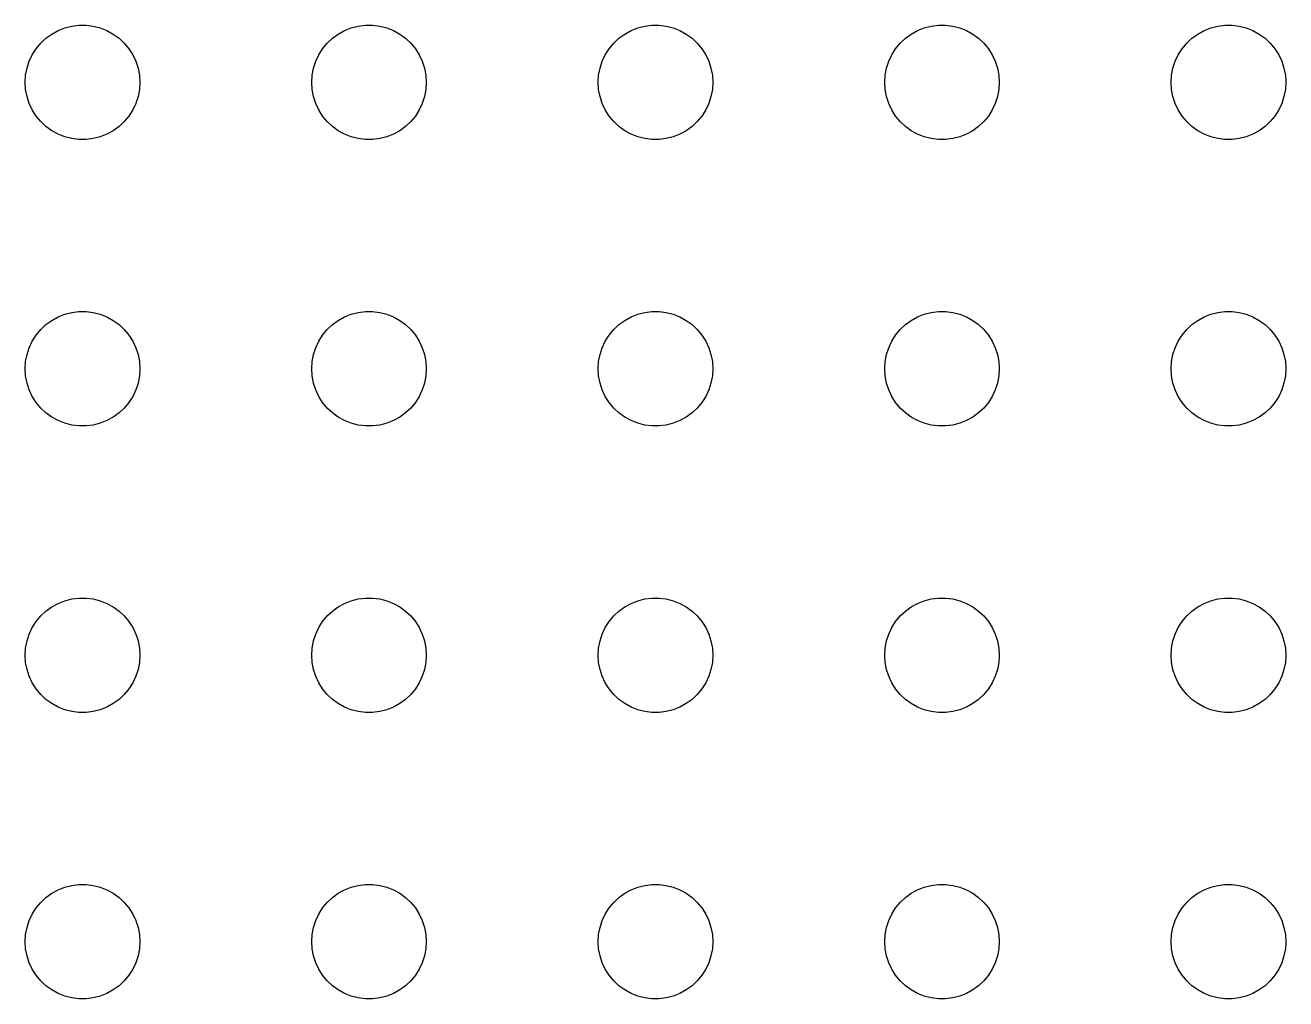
# Model space of a CAD drawing. Header units: metres. Extents: x -134 to 134, y 518 to 1078.
# Drawn here: x -1.5 to 31.5, y 568.5 to 594 of the extents above; entities that cross this region are included whole.
import ezdxf

# ---------------------------------------------------------------- set-up
doc = ezdxf.new("R2010")
doc.units = ezdxf.units.M

msp = doc.modelspace()

# ---------------------------------------------------------------- linework, layer by layer
for p, q in [((-0.95613, 593.656), (-0.80373, 593.766)), ((-0.80373, 593.766), (-0.63866, 593.857)), ((-0.63866, 593.857), (-0.46352, 593.927)), ((-0.46352, 593.927), (-0.28107, 593.973)), ((-0.28107, 593.973), (-0.09418, 593.997)), ((-0.09418, 593.997), (0.09418, 593.997)), ((0.09418, 593.997), (0.28107, 593.973)), ((0.28107, 593.973), (0.46352, 593.927)), ((0.46352, 593.927), (0.63866, 593.857)), ((0.63866, 593.857), (0.80373, 593.766)), ((0.80373, 593.766), (0.95613, 593.656)), ((6.54385, 593.656), (6.69626, 593.766)), ((6.69626, 593.766), (6.86133, 593.857)), ((6.86133, 593.857), (7.03647, 593.927)), ((7.03647, 593.927), (7.21892, 593.973)), ((7.21892, 593.973), (7.40581, 593.997)), ((7.40581, 593.997), (7.59418, 593.997)), ((7.59418, 593.997), (7.78107, 593.973)), ((7.78107, 593.973), (7.96352, 593.927)), ((7.96352, 593.927), (8.13866, 593.857)), ((8.13866, 593.857), (8.30373, 593.766)), ((8.30373, 593.766), (8.45613, 593.656)), ((14.0439, 593.656), (14.1963, 593.766)), ((14.1963, 593.766), (14.3613, 593.857)), ((14.3613, 593.857), (14.5365, 593.927)), ((14.5365, 593.927), (14.7189, 593.973)), ((14.7189, 593.973), (14.9058, 593.997)), ((14.9058, 593.997), (15.0942, 593.997)), ((15.0942, 593.997), (15.2811, 593.973)), ((15.2811, 593.973), (15.4635, 593.927)), ((15.4635, 593.927), (15.6387, 593.857)), ((15.6387, 593.857), (15.8037, 593.766)), ((15.8037, 593.766), (15.9561, 593.656)), ((21.5439, 593.656), (21.6963, 593.766)), ((21.6963, 593.766), (21.8613, 593.857)), ((21.8613, 593.857), (22.0365, 593.927)), ((22.0365, 593.927), (22.2189, 593.973)), ((22.2189, 593.973), (22.4058, 593.997)), ((22.4058, 593.997), (22.5942, 593.997)), ((22.5942, 593.997), (22.7811, 593.973)), ((22.7811, 593.973), (22.9635, 593.927)), ((22.9635, 593.927), (23.1387, 593.857)), ((23.1387, 593.857), (23.3037, 593.766)), ((23.3037, 593.766), (23.4561, 593.656)), ((29.0439, 593.656), (29.1963, 593.766)), ((29.1963, 593.766), (29.3613, 593.857)), ((29.3613, 593.857), (29.5365, 593.927)), ((29.5365, 593.927), (29.7189, 593.973)), ((29.7189, 593.973), (29.9058, 593.997)), ((29.9058, 593.997), (30.0942, 593.997)), ((30.0942, 593.997), (30.2811, 593.973)), ((30.2811, 593.973), (30.4635, 593.927)), ((30.4635, 593.927), (30.6387, 593.857)), ((30.6387, 593.857), (30.8037, 593.766)), ((30.8037, 593.766), (30.9561, 593.656)), ((-1.31445, 593.223), (-1.21352, 593.382)), ((-1.21352, 593.382), (-1.09344, 593.527)), ((-1.09344, 593.527), (-0.95613, 593.656)), ((0.95613, 593.656), (1.09344, 593.527)), ((1.09344, 593.527), (1.21352, 593.382)), ((1.21352, 593.382), (1.31445, 593.223)), ((6.18553, 593.223), (6.28647, 593.382)), ((6.28647, 593.382), (6.40654, 593.527)), ((6.40654, 593.527), (6.54385, 593.656)), ((8.45613, 593.656), (8.59344, 593.527)), ((8.59344, 593.527), (8.71352, 593.382)), ((8.71352, 593.382), (8.81445, 593.223)), ((13.6855, 593.223), (13.7865, 593.382)), ((13.7865, 593.382), (13.9065, 593.527)), ((13.9065, 593.527), (14.0439, 593.656)), ((15.9561, 593.656), (16.0934, 593.527)), ((16.0934, 593.527), (16.2135, 593.382)), ((16.2135, 593.382), (16.3145, 593.223)), ((21.1855, 593.223), (21.2865, 593.382)), ((21.2865, 593.382), (21.4065, 593.527)), ((21.4065, 593.527), (21.5439, 593.656)), ((23.4561, 593.656), (23.5934, 593.527)), ((23.5934, 593.527), (23.7135, 593.382)), ((23.7135, 593.382), (23.8145, 593.223)), ((28.6855, 593.223), (28.7865, 593.382)), ((28.7865, 593.382), (28.9065, 593.527)), ((28.9065, 593.527), (29.0439, 593.656)), ((30.9561, 593.656), (31.0934, 593.527)), ((31.0934, 593.527), (31.2135, 593.382)), ((31.2135, 593.382), (31.3145, 593.223)), ((-1.45287, 592.873), (-1.39465, 593.052)), ((-1.39465, 593.052), (-1.31445, 593.223)), ((1.31445, 593.223), (1.39465, 593.052)), ((1.39465, 593.052), (1.45287, 592.873)), ((6.04712, 592.873), (6.10533, 593.052)), ((6.10533, 593.052), (6.18553, 593.223)), ((8.81445, 593.223), (8.89465, 593.052)), ((8.89465, 593.052), (8.95287, 592.873)), ((13.5471, 592.873), (13.6053, 593.052)), ((13.6053, 593.052), (13.6855, 593.223)), ((16.3145, 593.223), (16.3947, 593.052)), ((16.3947, 593.052), (16.4529, 592.873)), ((21.0471, 592.873), (21.1053, 593.052)), ((21.1053, 593.052), (21.1855, 593.223)), ((23.8145, 593.223), (23.8947, 593.052)), ((23.8947, 593.052), (23.9529, 592.873)), ((28.5471, 592.873), (28.6053, 593.052)), ((28.6053, 593.052), (28.6855, 593.223)), ((31.3145, 593.223), (31.3947, 593.052)), ((31.3947, 593.052), (31.4529, 592.873)), ((-1.5, 592.5), (-1.48816, 592.688)), ((-1.48816, 592.688), (-1.45287, 592.873)), ((1.45287, 592.873), (1.48816, 592.688)), ((1.48816, 592.688), (1.5, 592.5)), ((6, 592.5), (6.01183, 592.688)), ((6.01183, 592.688), (6.04712, 592.873)), ((8.95287, 592.873), (8.98816, 592.688)), ((8.98816, 592.688), (9, 592.5)), ((13.5, 592.5), (13.5118, 592.688)), ((13.5118, 592.688), (13.5471, 592.873)), ((16.4529, 592.873), (16.4882, 592.688)), ((16.4882, 592.688), (16.5, 592.5)), ((21, 592.5), (21.0118, 592.688)), ((21.0118, 592.688), (21.0471, 592.873)), ((23.9529, 592.873), (23.9882, 592.688)), ((23.9882, 592.688), (24, 592.5)), ((28.5, 592.5), (28.5118, 592.688)), ((28.5118, 592.688), (28.5471, 592.873)), ((31.4529, 592.873), (31.4882, 592.688)), ((31.4882, 592.688), (31.5, 592.5)), ((-1.48816, 592.312), (-1.5, 592.5)), ((1.5, 592.5), (1.48816, 592.312)), ((6.01183, 592.312), (6, 592.5)), ((9, 592.5), (8.98816, 592.312)), ((13.5118, 592.312), (13.5, 592.5)), ((16.5, 592.5), (16.4882, 592.312)), ((21.0118, 592.312), (21, 592.5)), ((24, 592.5), (23.9882, 592.312)), ((28.5118, 592.312), (28.5, 592.5)), ((31.5, 592.5), (31.4882, 592.312)), ((-1.45287, 592.127), (-1.48816, 592.312)), ((-1.39465, 591.948), (-1.45287, 592.127)), ((1.45287, 592.127), (1.39465, 591.948)), ((1.48816, 592.312), (1.45287, 592.127)), ((6.04712, 592.127), (6.01183, 592.312)), ((6.10533, 591.948), (6.04712, 592.127)), ((8.95287, 592.127), (8.89465, 591.948)), ((8.98816, 592.312), (8.95287, 592.127)), ((13.5471, 592.127), (13.5118, 592.312)), ((13.6053, 591.948), (13.5471, 592.127)), ((16.4529, 592.127), (16.3947, 591.948)), ((16.4882, 592.312), (16.4529, 592.127)), ((21.0471, 592.127), (21.0118, 592.312)), ((21.1053, 591.948), (21.0471, 592.127)), ((23.9529, 592.127), (23.8947, 591.948)), ((23.9882, 592.312), (23.9529, 592.127)), ((28.5471, 592.127), (28.5118, 592.312)), ((28.6053, 591.948), (28.5471, 592.127)), ((31.4529, 592.127), (31.3947, 591.948)), ((31.4882, 592.312), (31.4529, 592.127)), ((-1.31445, 591.777), (-1.39465, 591.948)), ((-1.21352, 591.618), (-1.31445, 591.777)), ((1.31445, 591.777), (1.21352, 591.618)), ((1.39465, 591.948), (1.31445, 591.777)), ((6.18553, 591.777), (6.10533, 591.948)), ((6.28647, 591.618), (6.18553, 591.777)), ((8.81445, 591.777), (8.71352, 591.618)), ((8.89465, 591.948), (8.81445, 591.777)), ((13.6855, 591.777), (13.6053, 591.948)), ((13.7865, 591.618), (13.6855, 591.777)), ((16.3145, 591.777), (16.2135, 591.618)), ((16.3947, 591.948), (16.3145, 591.777)), ((21.1855, 591.777), (21.1053, 591.948)), ((21.2865, 591.618), (21.1855, 591.777)), ((23.8145, 591.777), (23.7135, 591.618)), ((23.8947, 591.948), (23.8145, 591.777)), ((28.6855, 591.777), (28.6053, 591.948)), ((28.7865, 591.618), (28.6855, 591.777)), ((31.3145, 591.777), (31.2135, 591.618)), ((31.3947, 591.948), (31.3145, 591.777)), ((-1.09344, 591.473), (-1.21352, 591.618)), ((-0.95613, 591.344), (-1.09344, 591.473)), ((1.09344, 591.473), (0.95613, 591.344)), ((1.21352, 591.618), (1.09344, 591.473)), ((6.40654, 591.473), (6.28647, 591.618)), ((6.54385, 591.344), (6.40654, 591.473)), ((8.59344, 591.473), (8.45613, 591.344)), ((8.71352, 591.618), (8.59344, 591.473)), ((13.9065, 591.473), (13.7865, 591.618)), ((14.0439, 591.344), (13.9065, 591.473)), ((16.0934, 591.473), (15.9561, 591.344)), ((16.2135, 591.618), (16.0934, 591.473)), ((21.4065, 591.473), (21.2865, 591.618)), ((21.5439, 591.344), (21.4065, 591.473)), ((23.5934, 591.473), (23.4561, 591.344)), ((23.7135, 591.618), (23.5934, 591.473)), ((28.9065, 591.473), (28.7865, 591.618)), ((29.0439, 591.344), (28.9065, 591.473)), ((31.0934, 591.473), (30.9561, 591.344)), ((31.2135, 591.618), (31.0934, 591.473)), ((-0.80373, 591.234), (-0.95613, 591.344)), ((-0.63866, 591.143), (-0.80373, 591.234)), ((-0.46352, 591.073), (-0.63866, 591.143)), ((-0.28107, 591.027), (-0.46352, 591.073)), ((0.46352, 591.073), (0.28107, 591.027)), ((0.63866, 591.143), (0.46352, 591.073)), ((0.80373, 591.234), (0.63866, 591.143)), ((0.95613, 591.344), (0.80373, 591.234)), ((6.69626, 591.234), (6.54385, 591.344)), ((6.86133, 591.143), (6.69626, 591.234)), ((7.03647, 591.073), (6.86133, 591.143)), ((7.21892, 591.027), (7.03647, 591.073)), ((7.96352, 591.073), (7.78107, 591.027)), ((8.13866, 591.143), (7.96352, 591.073)), ((8.30373, 591.234), (8.13866, 591.143)), ((8.45613, 591.344), (8.30373, 591.234)), ((14.1963, 591.234), (14.0439, 591.344)), ((14.3613, 591.143), (14.1963, 591.234)), ((14.5365, 591.073), (14.3613, 591.143)), ((14.7189, 591.027), (14.5365, 591.073)), ((15.4635, 591.073), (15.2811, 591.027)), ((15.6387, 591.143), (15.4635, 591.073)), ((15.8037, 591.234), (15.6387, 591.143)), ((15.9561, 591.344), (15.8037, 591.234)), ((21.6963, 591.234), (21.5439, 591.344)), ((21.8613, 591.143), (21.6963, 591.234)), ((22.0365, 591.073), (21.8613, 591.143)), ((22.2189, 591.027), (22.0365, 591.073)), ((22.9635, 591.073), (22.7811, 591.027)), ((23.1387, 591.143), (22.9635, 591.073)), ((23.3037, 591.234), (23.1387, 591.143)), ((23.4561, 591.344), (23.3037, 591.234)), ((29.1963, 591.234), (29.0439, 591.344)), ((29.3613, 591.143), (29.1963, 591.234)), ((29.5365, 591.073), (29.3613, 591.143)), ((29.7189, 591.027), (29.5365, 591.073)), ((30.4635, 591.073), (30.2811, 591.027)), ((30.6387, 591.143), (30.4635, 591.073)), ((30.8037, 591.234), (30.6387, 591.143)), ((30.9561, 591.344), (30.8037, 591.234)), ((-0.09418, 591.003), (-0.28107, 591.027)), ((0.09418, 591.003), (-0.09418, 591.003)), ((0.28107, 591.027), (0.09418, 591.003)), ((7.40581, 591.003), (7.21892, 591.027)), ((7.59418, 591.003), (7.40581, 591.003)), ((7.78107, 591.027), (7.59418, 591.003)), ((14.9058, 591.003), (14.7189, 591.027)), ((15.0942, 591.003), (14.9058, 591.003)), ((15.2811, 591.027), (15.0942, 591.003)), ((22.4058, 591.003), (22.2189, 591.027)), ((22.5942, 591.003), (22.4058, 591.003)), ((22.7811, 591.027), (22.5942, 591.003)), ((29.9058, 591.003), (29.7189, 591.027)), ((30.0942, 591.003), (29.9058, 591.003)), ((30.2811, 591.027), (30.0942, 591.003)), ((-0.63866, 586.357), (-0.46352, 586.427)), ((-0.46352, 586.427), (-0.28107, 586.473)), ((-0.28107, 586.473), (-0.09418, 586.497)), ((-0.09418, 586.497), (0.09418, 586.497)), ((0.09418, 586.497), (0.28107, 586.473)), ((0.28107, 586.473), (0.46352, 586.427)), ((0.46352, 586.427), (0.63866, 586.357)), ((6.86133, 586.357), (7.03647, 586.427)), ((7.03647, 586.427), (7.21892, 586.473)), ((7.21892, 586.473), (7.40581, 586.497)), ((7.40581, 586.497), (7.59418, 586.497)), ((7.59418, 586.497), (7.78107, 586.473)), ((7.78107, 586.473), (7.96352, 586.427)), ((7.96352, 586.427), (8.13866, 586.357)), ((14.3613, 586.357), (14.5365, 586.427)), ((14.5365, 586.427), (14.7189, 586.473)), ((14.7189, 586.473), (14.9058, 586.497)), ((14.9058, 586.497), (15.0942, 586.497)), ((15.0942, 586.497), (15.2811, 586.473)), ((15.2811, 586.473), (15.4635, 586.427)), ((15.4635, 586.427), (15.6387, 586.357)), ((21.8613, 586.357), (22.0365, 586.427)), ((22.0365, 586.427), (22.2189, 586.473)), ((22.2189, 586.473), (22.4058, 586.497)), ((22.4058, 586.497), (22.5942, 586.497)), ((22.5942, 586.497), (22.7811, 586.473)), ((22.7811, 586.473), (22.9635, 586.427)), ((22.9635, 586.427), (23.1387, 586.357)), ((29.3613, 586.357), (29.5365, 586.427)), ((29.5365, 586.427), (29.7189, 586.473)), ((29.7189, 586.473), (29.9058, 586.497)), ((29.9058, 586.497), (30.0942, 586.497)), ((30.0942, 586.497), (30.2811, 586.473)), ((30.2811, 586.473), (30.4635, 586.427)), ((30.4635, 586.427), (30.6387, 586.357)), ((-1.09344, 586.027), (-0.95613, 586.156)), ((-0.95613, 586.156), (-0.80373, 586.266)), ((-0.80373, 586.266), (-0.63866, 586.357)), ((0.63866, 586.357), (0.80373, 586.266)), ((0.80373, 586.266), (0.95613, 586.156)), ((0.95613, 586.156), (1.09344, 586.027)), ((6.40654, 586.027), (6.54385, 586.156)), ((6.54385, 586.156), (6.69626, 586.266)), ((6.69626, 586.266), (6.86133, 586.357)), ((8.13866, 586.357), (8.30373, 586.266)), ((8.30373, 586.266), (8.45613, 586.156)), ((8.45613, 586.156), (8.59344, 586.027)), ((13.9065, 586.027), (14.0439, 586.156)), ((14.0439, 586.156), (14.1963, 586.266)), ((14.1963, 586.266), (14.3613, 586.357)), ((15.6387, 586.357), (15.8037, 586.266)), ((15.8037, 586.266), (15.9561, 586.156)), ((15.9561, 586.156), (16.0934, 586.027)), ((21.4065, 586.027), (21.5439, 586.156)), ((21.5439, 586.156), (21.6963, 586.266)), ((21.6963, 586.266), (21.8613, 586.357)), ((23.1387, 586.357), (23.3037, 586.266)), ((23.3037, 586.266), (23.4561, 586.156)), ((23.4561, 586.156), (23.5934, 586.027)), ((28.9065, 586.027), (29.0439, 586.156)), ((29.0439, 586.156), (29.1963, 586.266)), ((29.1963, 586.266), (29.3613, 586.357)), ((30.6387, 586.357), (30.8037, 586.266)), ((30.8037, 586.266), (30.9561, 586.156)), ((30.9561, 586.156), (31.0934, 586.027)), ((-1.31445, 585.723), (-1.21352, 585.882)), ((-1.21352, 585.882), (-1.09344, 586.027)), ((1.09344, 586.027), (1.21352, 585.882)), ((1.21352, 585.882), (1.31445, 585.723)), ((6.18553, 585.723), (6.28647, 585.882)), ((6.28647, 585.882), (6.40654, 586.027)), ((8.59344, 586.027), (8.71352, 585.882)), ((8.71352, 585.882), (8.81445, 585.723)), ((13.6855, 585.723), (13.7865, 585.882)), ((13.7865, 585.882), (13.9065, 586.027)), ((16.0934, 586.027), (16.2135, 585.882)), ((16.2135, 585.882), (16.3145, 585.723)), ((21.1855, 585.723), (21.2865, 585.882)), ((21.2865, 585.882), (21.4065, 586.027)), ((23.5934, 586.027), (23.7135, 585.882)), ((23.7135, 585.882), (23.8145, 585.723)), ((28.6855, 585.723), (28.7865, 585.882)), ((28.7865, 585.882), (28.9065, 586.027)), ((31.0934, 586.027), (31.2135, 585.882)), ((31.2135, 585.882), (31.3145, 585.723)), ((-1.45287, 585.373), (-1.39465, 585.552)), ((-1.39465, 585.552), (-1.31445, 585.723)), ((1.31445, 585.723), (1.39465, 585.552)), ((1.39465, 585.552), (1.45287, 585.373)), ((6.04712, 585.373), (6.10533, 585.552)), ((6.10533, 585.552), (6.18553, 585.723)), ((8.81445, 585.723), (8.89465, 585.552)), ((8.89465, 585.552), (8.95287, 585.373)), ((13.5471, 585.373), (13.6053, 585.552)), ((13.6053, 585.552), (13.6855, 585.723)), ((16.3145, 585.723), (16.3947, 585.552)), ((16.3947, 585.552), (16.4529, 585.373)), ((21.0471, 585.373), (21.1053, 585.552)), ((21.1053, 585.552), (21.1855, 585.723)), ((23.8145, 585.723), (23.8947, 585.552)), ((23.8947, 585.552), (23.9529, 585.373)), ((28.5471, 585.373), (28.6053, 585.552)), ((28.6053, 585.552), (28.6855, 585.723)), ((31.3145, 585.723), (31.3947, 585.552)), ((31.3947, 585.552), (31.4529, 585.373)), ((-1.5, 585), (-1.48816, 585.188)), ((-1.48816, 585.188), (-1.45287, 585.373)), ((1.45287, 585.373), (1.48816, 585.188)), ((1.48816, 585.188), (1.5, 585)), ((6, 585), (6.01183, 585.188)), ((6.01183, 585.188), (6.04712, 585.373)), ((8.95287, 585.373), (8.98816, 585.188)), ((8.98816, 585.188), (9, 585)), ((13.5, 585), (13.5118, 585.188)), ((13.5118, 585.188), (13.5471, 585.373)), ((16.4529, 585.373), (16.4882, 585.188)), ((16.4882, 585.188), (16.5, 585)), ((21, 585), (21.0118, 585.188)), ((21.0118, 585.188), (21.0471, 585.373)), ((23.9529, 585.373), (23.9882, 585.188)), ((23.9882, 585.188), (24, 585)), ((28.5, 585), (28.5118, 585.188)), ((28.5118, 585.188), (28.5471, 585.373)), ((31.4529, 585.373), (31.4882, 585.188)), ((31.4882, 585.188), (31.5, 585)), ((-1.48816, 584.812), (-1.5, 585)), ((-1.45287, 584.627), (-1.48816, 584.812)), ((1.48816, 584.812), (1.45287, 584.627)), ((1.5, 585), (1.48816, 584.812)), ((6.01183, 584.812), (6, 585)), ((6.04712, 584.627), (6.01183, 584.812)), ((8.98816, 584.812), (8.95287, 584.627)), ((9, 585), (8.98816, 584.812)), ((13.5118, 584.812), (13.5, 585)), ((13.5471, 584.627), (13.5118, 584.812)), ((16.4882, 584.812), (16.4529, 584.627)), ((16.5, 585), (16.4882, 584.812)), ((21.0118, 584.812), (21, 585)), ((21.0471, 584.627), (21.0118, 584.812)), ((23.9882, 584.812), (23.9529, 584.627)), ((24, 585), (23.9882, 584.812)), ((28.5118, 584.812), (28.5, 585)), ((28.5471, 584.627), (28.5118, 584.812)), ((31.4882, 584.812), (31.4529, 584.627)), ((31.5, 585), (31.4882, 584.812)), ((-1.39465, 584.448), (-1.45287, 584.627)), ((-1.31445, 584.277), (-1.39465, 584.448)), ((1.39465, 584.448), (1.31445, 584.277)), ((1.45287, 584.627), (1.39465, 584.448)), ((6.10533, 584.448), (6.04712, 584.627)), ((6.18553, 584.277), (6.10533, 584.448)), ((8.89465, 584.448), (8.81445, 584.277)), ((8.95287, 584.627), (8.89465, 584.448)), ((13.6053, 584.448), (13.5471, 584.627)), ((13.6855, 584.277), (13.6053, 584.448)), ((16.3947, 584.448), (16.3145, 584.277)), ((16.4529, 584.627), (16.3947, 584.448)), ((21.1053, 584.448), (21.0471, 584.627)), ((21.1855, 584.277), (21.1053, 584.448)), ((23.8947, 584.448), (23.8145, 584.277)), ((23.9529, 584.627), (23.8947, 584.448)), ((28.6053, 584.448), (28.5471, 584.627)), ((28.6855, 584.277), (28.6053, 584.448)), ((31.3947, 584.448), (31.3145, 584.277)), ((31.4529, 584.627), (31.3947, 584.448)), ((-1.21352, 584.118), (-1.31445, 584.277)), ((-1.09344, 583.973), (-1.21352, 584.118)), ((1.21352, 584.118), (1.09344, 583.973)), ((1.31445, 584.277), (1.21352, 584.118)), ((6.28647, 584.118), (6.18553, 584.277)), ((6.40654, 583.973), (6.28647, 584.118)), ((8.71352, 584.118), (8.59344, 583.973)), ((8.81445, 584.277), (8.71352, 584.118)), ((13.7865, 584.118), (13.6855, 584.277)), ((13.9065, 583.973), (13.7865, 584.118)), ((16.2135, 584.118), (16.0934, 583.973)), ((16.3145, 584.277), (16.2135, 584.118)), ((21.2865, 584.118), (21.1855, 584.277)), ((21.4065, 583.973), (21.2865, 584.118)), ((23.7135, 584.118), (23.5934, 583.973)), ((23.8145, 584.277), (23.7135, 584.118)), ((28.7865, 584.118), (28.6855, 584.277)), ((28.9065, 583.973), (28.7865, 584.118)), ((31.2135, 584.118), (31.0934, 583.973)), ((31.3145, 584.277), (31.2135, 584.118)), ((-0.95613, 583.844), (-1.09344, 583.973)), ((-0.80373, 583.734), (-0.95613, 583.844)), ((0.95613, 583.844), (0.80373, 583.734)), ((1.09344, 583.973), (0.95613, 583.844)), ((6.54385, 583.844), (6.40654, 583.973)), ((6.69626, 583.734), (6.54385, 583.844)), ((8.45613, 583.844), (8.30373, 583.734)), ((8.59344, 583.973), (8.45613, 583.844)), ((14.0439, 583.844), (13.9065, 583.973)), ((14.1963, 583.734), (14.0439, 583.844)), ((15.9561, 583.844), (15.8037, 583.734)), ((16.0934, 583.973), (15.9561, 583.844)), ((21.5439, 583.844), (21.4065, 583.973)), ((21.6963, 583.734), (21.5439, 583.844)), ((23.4561, 583.844), (23.3037, 583.734)), ((23.5934, 583.973), (23.4561, 583.844)), ((29.0439, 583.844), (28.9065, 583.973)), ((29.1963, 583.734), (29.0439, 583.844)), ((30.9561, 583.844), (30.8037, 583.734)), ((31.0934, 583.973), (30.9561, 583.844)), ((-0.63866, 583.643), (-0.80373, 583.734)), ((-0.46352, 583.573), (-0.63866, 583.643)), ((-0.28107, 583.527), (-0.46352, 583.573)), ((-0.09418, 583.503), (-0.28107, 583.527)), ((0.09418, 583.503), (-0.09418, 583.503)), ((0.28107, 583.527), (0.09418, 583.503)), ((0.46352, 583.573), (0.28107, 583.527)), ((0.63866, 583.643), (0.46352, 583.573)), ((0.80373, 583.734), (0.63866, 583.643)), ((6.86133, 583.643), (6.69626, 583.734)), ((7.03647, 583.573), (6.86133, 583.643)), ((7.21892, 583.527), (7.03647, 583.573)), ((7.40581, 583.503), (7.21892, 583.527)), ((7.59418, 583.503), (7.40581, 583.503)), ((7.78107, 583.527), (7.59418, 583.503)), ((7.96352, 583.573), (7.78107, 583.527)), ((8.13866, 583.643), (7.96352, 583.573)), ((8.30373, 583.734), (8.13866, 583.643)), ((14.3613, 583.643), (14.1963, 583.734)), ((14.5365, 583.573), (14.3613, 583.643)), ((14.7189, 583.527), (14.5365, 583.573)), ((14.9058, 583.503), (14.7189, 583.527)), ((15.0942, 583.503), (14.9058, 583.503)), ((15.2811, 583.527), (15.0942, 583.503)), ((15.4635, 583.573), (15.2811, 583.527)), ((15.6387, 583.643), (15.4635, 583.573)), ((15.8037, 583.734), (15.6387, 583.643)), ((21.8613, 583.643), (21.6963, 583.734)), ((22.0365, 583.573), (21.8613, 583.643)), ((22.2189, 583.527), (22.0365, 583.573)), ((22.4058, 583.503), (22.2189, 583.527)), ((22.5942, 583.503), (22.4058, 583.503)), ((22.7811, 583.527), (22.5942, 583.503)), ((22.9635, 583.573), (22.7811, 583.527)), ((23.1387, 583.643), (22.9635, 583.573)), ((23.3037, 583.734), (23.1387, 583.643)), ((29.3613, 583.643), (29.1963, 583.734)), ((29.5365, 583.573), (29.3613, 583.643)), ((29.7189, 583.527), (29.5365, 583.573)), ((29.9058, 583.503), (29.7189, 583.527)), ((30.0942, 583.503), (29.9058, 583.503)), ((30.2811, 583.527), (30.0942, 583.503)), ((30.4635, 583.573), (30.2811, 583.527)), ((30.6387, 583.643), (30.4635, 583.573)), ((30.8037, 583.734), (30.6387, 583.643)), ((-0.80373, 578.766), (-0.63866, 578.857)), ((-0.63866, 578.857), (-0.46352, 578.927)), ((-0.46352, 578.927), (-0.28107, 578.973)), ((-0.28107, 578.973), (-0.09418, 578.997)), ((-0.09418, 578.997), (0.09418, 578.997)), ((0.09418, 578.997), (0.28107, 578.973)), ((0.28107, 578.973), (0.46352, 578.927)), ((0.46352, 578.927), (0.63866, 578.857)), ((0.63866, 578.857), (0.80373, 578.766)), ((6.69626, 578.766), (6.86133, 578.857)), ((6.86133, 578.857), (7.03647, 578.927)), ((7.03647, 578.927), (7.21892, 578.973)), ((7.21892, 578.973), (7.40581, 578.997)), ((7.40581, 578.997), (7.59418, 578.997)), ((7.59418, 578.997), (7.78107, 578.973)), ((7.78107, 578.973), (7.96352, 578.927)), ((7.96352, 578.927), (8.13866, 578.857)), ((8.13866, 578.857), (8.30373, 578.766)), ((14.1963, 578.766), (14.3613, 578.857)), ((14.3613, 578.857), (14.5365, 578.927)), ((14.5365, 578.927), (14.7189, 578.973)), ((14.7189, 578.973), (14.9058, 578.997)), ((14.9058, 578.997), (15.0942, 578.997)), ((15.0942, 578.997), (15.2811, 578.973)), ((15.2811, 578.973), (15.4635, 578.927)), ((15.4635, 578.927), (15.6387, 578.857)), ((15.6387, 578.857), (15.8037, 578.766)), ((21.6963, 578.766), (21.8613, 578.857)), ((21.8613, 578.857), (22.0365, 578.927)), ((22.0365, 578.927), (22.2189, 578.973)), ((22.2189, 578.973), (22.4058, 578.997)), ((22.4058, 578.997), (22.5942, 578.997)), ((22.5942, 578.997), (22.7811, 578.973)), ((22.7811, 578.973), (22.9635, 578.927)), ((22.9635, 578.927), (23.1387, 578.857)), ((23.1387, 578.857), (23.3037, 578.766)), ((29.1963, 578.766), (29.3613, 578.857)), ((29.3613, 578.857), (29.5365, 578.927)), ((29.5365, 578.927), (29.7189, 578.973)), ((29.7189, 578.973), (29.9058, 578.997)), ((29.9058, 578.997), (30.0942, 578.997)), ((30.0942, 578.997), (30.2811, 578.973)), ((30.2811, 578.973), (30.4635, 578.927)), ((30.4635, 578.927), (30.6387, 578.857)), ((30.6387, 578.857), (30.8037, 578.766)), ((-1.21352, 578.382), (-1.09344, 578.527)), ((-1.09344, 578.527), (-0.95613, 578.656)), ((-0.95613, 578.656), (-0.80373, 578.766)), ((0.80373, 578.766), (0.95613, 578.656)), ((0.95613, 578.656), (1.09344, 578.527)), ((1.09344, 578.527), (1.21352, 578.382)), ((6.28647, 578.382), (6.40654, 578.527)), ((6.40654, 578.527), (6.54385, 578.656)), ((6.54385, 578.656), (6.69626, 578.766)), ((8.30373, 578.766), (8.45613, 578.656)), ((8.45613, 578.656), (8.59344, 578.527)), ((8.59344, 578.527), (8.71352, 578.382)), ((13.7865, 578.382), (13.9065, 578.527)), ((13.9065, 578.527), (14.0439, 578.656)), ((14.0439, 578.656), (14.1963, 578.766)), ((15.8037, 578.766), (15.9561, 578.656)), ((15.9561, 578.656), (16.0934, 578.527)), ((16.0934, 578.527), (16.2135, 578.382)), ((21.2865, 578.382), (21.4065, 578.527)), ((21.4065, 578.527), (21.5439, 578.656)), ((21.5439, 578.656), (21.6963, 578.766)), ((23.3037, 578.766), (23.4561, 578.656)), ((23.4561, 578.656), (23.5934, 578.527)), ((23.5934, 578.527), (23.7135, 578.382)), ((28.7865, 578.382), (28.9065, 578.527)), ((28.9065, 578.527), (29.0439, 578.656)), ((29.0439, 578.656), (29.1963, 578.766)), ((30.8037, 578.766), (30.9561, 578.656)), ((30.9561, 578.656), (31.0934, 578.527)), ((31.0934, 578.527), (31.2135, 578.382)), ((-1.39465, 578.052), (-1.31445, 578.223)), ((-1.31445, 578.223), (-1.21352, 578.382)), ((1.21352, 578.382), (1.31445, 578.223)), ((1.31445, 578.223), (1.39465, 578.052)), ((6.10533, 578.052), (6.18553, 578.223)), ((6.18553, 578.223), (6.28647, 578.382)), ((8.71352, 578.382), (8.81445, 578.223)), ((8.81445, 578.223), (8.89465, 578.052)), ((13.6053, 578.052), (13.6855, 578.223)), ((13.6855, 578.223), (13.7865, 578.382)), ((16.2135, 578.382), (16.3145, 578.223)), ((16.3145, 578.223), (16.3947, 578.052)), ((21.1053, 578.052), (21.1855, 578.223)), ((21.1855, 578.223), (21.2865, 578.382)), ((23.7135, 578.382), (23.8145, 578.223)), ((23.8145, 578.223), (23.8947, 578.052)), ((28.6053, 578.052), (28.6855, 578.223)), ((28.6855, 578.223), (28.7865, 578.382)), ((31.2135, 578.382), (31.3145, 578.223)), ((31.3145, 578.223), (31.3947, 578.052)), ((-1.48816, 577.688), (-1.45287, 577.873)), ((-1.45287, 577.873), (-1.39465, 578.052)), ((1.39465, 578.052), (1.45287, 577.873)), ((1.45287, 577.873), (1.48816, 577.688)), ((6.01183, 577.688), (6.04712, 577.873)), ((6.04712, 577.873), (6.10533, 578.052)), ((8.89465, 578.052), (8.95287, 577.873)), ((8.95287, 577.873), (8.98816, 577.688)), ((13.5118, 577.688), (13.5471, 577.873)), ((13.5471, 577.873), (13.6053, 578.052)), ((16.3947, 578.052), (16.4529, 577.873)), ((16.4529, 577.873), (16.4882, 577.688)), ((21.0118, 577.688), (21.0471, 577.873)), ((21.0471, 577.873), (21.1053, 578.052)), ((23.8947, 578.052), (23.9529, 577.873)), ((23.9529, 577.873), (23.9882, 577.688)), ((28.5118, 577.688), (28.5471, 577.873)), ((28.5471, 577.873), (28.6053, 578.052)), ((31.3947, 578.052), (31.4529, 577.873)), ((31.4529, 577.873), (31.4882, 577.688)), ((-1.5, 577.5), (-1.48816, 577.688)), ((-1.48816, 577.312), (-1.5, 577.5)), ((1.48816, 577.688), (1.5, 577.5)), ((1.5, 577.5), (1.48816, 577.312)), ((6, 577.5), (6.01183, 577.688)), ((6.01183, 577.312), (6, 577.5)), ((8.98816, 577.688), (9, 577.5)), ((9, 577.5), (8.98816, 577.312)), ((13.5, 577.5), (13.5118, 577.688)), ((13.5118, 577.312), (13.5, 577.5)), ((16.4882, 577.688), (16.5, 577.5)), ((16.5, 577.5), (16.4882, 577.312)), ((21, 577.5), (21.0118, 577.688)), ((21.0118, 577.312), (21, 577.5)), ((23.9882, 577.688), (24, 577.5)), ((24, 577.5), (23.9882, 577.312)), ((28.5, 577.5), (28.5118, 577.688)), ((28.5118, 577.312), (28.5, 577.5)), ((31.4882, 577.688), (31.5, 577.5)), ((31.5, 577.5), (31.4882, 577.312)), ((-1.45287, 577.127), (-1.48816, 577.312)), ((1.48816, 577.312), (1.45287, 577.127)), ((6.04712, 577.127), (6.01183, 577.312)), ((8.98816, 577.312), (8.95287, 577.127)), ((13.5471, 577.127), (13.5118, 577.312)), ((16.4882, 577.312), (16.4529, 577.127)), ((21.0471, 577.127), (21.0118, 577.312)), ((23.9882, 577.312), (23.9529, 577.127)), ((28.5471, 577.127), (28.5118, 577.312)), ((31.4882, 577.312), (31.4529, 577.127)), ((-1.39465, 576.948), (-1.45287, 577.127)), ((-1.31445, 576.777), (-1.39465, 576.948)), ((1.39465, 576.948), (1.31445, 576.777)), ((1.45287, 577.127), (1.39465, 576.948)), ((6.10533, 576.948), (6.04712, 577.127)), ((6.18553, 576.777), (6.10533, 576.948)), ((8.89465, 576.948), (8.81445, 576.777)), ((8.95287, 577.127), (8.89465, 576.948)), ((13.6053, 576.948), (13.5471, 577.127)), ((13.6855, 576.777), (13.6053, 576.948)), ((16.3947, 576.948), (16.3145, 576.777)), ((16.4529, 577.127), (16.3947, 576.948)), ((21.1053, 576.948), (21.0471, 577.127)), ((21.1855, 576.777), (21.1053, 576.948)), ((23.8947, 576.948), (23.8145, 576.777)), ((23.9529, 577.127), (23.8947, 576.948)), ((28.6053, 576.948), (28.5471, 577.127)), ((28.6855, 576.777), (28.6053, 576.948)), ((31.3947, 576.948), (31.3145, 576.777)), ((31.4529, 577.127), (31.3947, 576.948)), ((-1.21352, 576.618), (-1.31445, 576.777)), ((-1.09344, 576.473), (-1.21352, 576.618)), ((1.21352, 576.618), (1.09344, 576.473)), ((1.31445, 576.777), (1.21352, 576.618)), ((6.28647, 576.618), (6.18553, 576.777)), ((6.40654, 576.473), (6.28647, 576.618)), ((8.71352, 576.618), (8.59344, 576.473)), ((8.81445, 576.777), (8.71352, 576.618)), ((13.7865, 576.618), (13.6855, 576.777)), ((13.9065, 576.473), (13.7865, 576.618)), ((16.2135, 576.618), (16.0934, 576.473)), ((16.3145, 576.777), (16.2135, 576.618)), ((21.2865, 576.618), (21.1855, 576.777)), ((21.4065, 576.473), (21.2865, 576.618)), ((23.7135, 576.618), (23.5934, 576.473)), ((23.8145, 576.777), (23.7135, 576.618)), ((28.7865, 576.618), (28.6855, 576.777)), ((28.9065, 576.473), (28.7865, 576.618)), ((31.2135, 576.618), (31.0934, 576.473)), ((31.3145, 576.777), (31.2135, 576.618)), ((-0.95613, 576.344), (-1.09344, 576.473)), ((-0.80373, 576.234), (-0.95613, 576.344)), ((-0.63866, 576.143), (-0.80373, 576.234)), ((0.80373, 576.234), (0.63866, 576.143)), ((0.95613, 576.344), (0.80373, 576.234)), ((1.09344, 576.473), (0.95613, 576.344)), ((6.54385, 576.344), (6.40654, 576.473)), ((6.69626, 576.234), (6.54385, 576.344)), ((6.86133, 576.143), (6.69626, 576.234)), ((8.30373, 576.234), (8.13866, 576.143)), ((8.45613, 576.344), (8.30373, 576.234)), ((8.59344, 576.473), (8.45613, 576.344)), ((14.0439, 576.344), (13.9065, 576.473)), ((14.1963, 576.234), (14.0439, 576.344)), ((14.3613, 576.143), (14.1963, 576.234)), ((15.8037, 576.234), (15.6387, 576.143)), ((15.9561, 576.344), (15.8037, 576.234)), ((16.0934, 576.473), (15.9561, 576.344)), ((21.5439, 576.344), (21.4065, 576.473)), ((21.6963, 576.234), (21.5439, 576.344)), ((21.8613, 576.143), (21.6963, 576.234)), ((23.3037, 576.234), (23.1387, 576.143)), ((23.4561, 576.344), (23.3037, 576.234)), ((23.5934, 576.473), (23.4561, 576.344)), ((29.0439, 576.344), (28.9065, 576.473)), ((29.1963, 576.234), (29.0439, 576.344)), ((29.3613, 576.143), (29.1963, 576.234)), ((30.8037, 576.234), (30.6387, 576.143)), ((30.9561, 576.344), (30.8037, 576.234)), ((31.0934, 576.473), (30.9561, 576.344)), ((-0.46352, 576.073), (-0.63866, 576.143)), ((-0.28107, 576.027), (-0.46352, 576.073)), ((-0.09418, 576.003), (-0.28107, 576.027)), ((0.09418, 576.003), (-0.09418, 576.003)), ((0.28107, 576.027), (0.09418, 576.003)), ((0.46352, 576.073), (0.28107, 576.027)), ((0.63866, 576.143), (0.46352, 576.073)), ((7.03647, 576.073), (6.86133, 576.143)), ((7.21892, 576.027), (7.03647, 576.073)), ((7.40581, 576.003), (7.21892, 576.027)), ((7.59418, 576.003), (7.40581, 576.003)), ((7.78107, 576.027), (7.59418, 576.003)), ((7.96352, 576.073), (7.78107, 576.027)), ((8.13866, 576.143), (7.96352, 576.073)), ((14.5365, 576.073), (14.3613, 576.143)), ((14.7189, 576.027), (14.5365, 576.073)), ((14.9058, 576.003), (14.7189, 576.027)), ((15.0942, 576.003), (14.9058, 576.003)), ((15.2811, 576.027), (15.0942, 576.003)), ((15.4635, 576.073), (15.2811, 576.027)), ((15.6387, 576.143), (15.4635, 576.073)), ((22.0365, 576.073), (21.8613, 576.143)), ((22.2189, 576.027), (22.0365, 576.073)), ((22.4058, 576.003), (22.2189, 576.027)), ((22.5942, 576.003), (22.4058, 576.003)), ((22.7811, 576.027), (22.5942, 576.003)), ((22.9635, 576.073), (22.7811, 576.027)), ((23.1387, 576.143), (22.9635, 576.073)), ((29.5365, 576.073), (29.3613, 576.143)), ((29.7189, 576.027), (29.5365, 576.073)), ((29.9058, 576.003), (29.7189, 576.027)), ((30.0942, 576.003), (29.9058, 576.003)), ((30.2811, 576.027), (30.0942, 576.003)), ((30.4635, 576.073), (30.2811, 576.027)), ((30.6387, 576.143), (30.4635, 576.073)), ((-0.95613, 571.156), (-0.80373, 571.266)), ((-0.80373, 571.266), (-0.63866, 571.357)), ((-0.63866, 571.357), (-0.46352, 571.427)), ((-0.46352, 571.427), (-0.28107, 571.473)), ((-0.28107, 571.473), (-0.09418, 571.497)), ((-0.09418, 571.497), (0.09418, 571.497)), ((0.09418, 571.497), (0.28107, 571.473)), ((0.28107, 571.473), (0.46352, 571.427)), ((0.46352, 571.427), (0.63866, 571.357)), ((0.63866, 571.357), (0.80373, 571.266)), ((0.80373, 571.266), (0.95613, 571.156)), ((6.54385, 571.156), (6.69626, 571.266)), ((6.69626, 571.266), (6.86133, 571.357)), ((6.86133, 571.357), (7.03647, 571.427)), ((7.03647, 571.427), (7.21892, 571.473)), ((7.21892, 571.473), (7.40581, 571.497)), ((7.40581, 571.497), (7.59418, 571.497)), ((7.59418, 571.497), (7.78107, 571.473)), ((7.78107, 571.473), (7.96352, 571.427)), ((7.96352, 571.427), (8.13866, 571.357)), ((8.13866, 571.357), (8.30373, 571.266)), ((8.30373, 571.266), (8.45613, 571.156)), ((14.0439, 571.156), (14.1963, 571.266)), ((14.1963, 571.266), (14.3613, 571.357)), ((14.3613, 571.357), (14.5365, 571.427)), ((14.5365, 571.427), (14.7189, 571.473)), ((14.7189, 571.473), (14.9058, 571.497)), ((14.9058, 571.497), (15.0942, 571.497)), ((15.0942, 571.497), (15.2811, 571.473)), ((15.2811, 571.473), (15.4635, 571.427)), ((15.4635, 571.427), (15.6387, 571.357)), ((15.6387, 571.357), (15.8037, 571.266)), ((15.8037, 571.266), (15.9561, 571.156)), ((21.5439, 571.156), (21.6963, 571.266)), ((21.6963, 571.266), (21.8613, 571.357)), ((21.8613, 571.357), (22.0365, 571.427)), ((22.0365, 571.427), (22.2189, 571.473)), ((22.2189, 571.473), (22.4058, 571.497)), ((22.4058, 571.497), (22.5942, 571.497)), ((22.5942, 571.497), (22.7811, 571.473)), ((22.7811, 571.473), (22.9635, 571.427)), ((22.9635, 571.427), (23.1387, 571.357)), ((23.1387, 571.357), (23.3037, 571.266)), ((23.3037, 571.266), (23.4561, 571.156)), ((29.0439, 571.156), (29.1963, 571.266)), ((29.1963, 571.266), (29.3613, 571.357)), ((29.3613, 571.357), (29.5365, 571.427)), ((29.5365, 571.427), (29.7189, 571.473)), ((29.7189, 571.473), (29.9058, 571.497)), ((29.9058, 571.497), (30.0942, 571.497)), ((30.0942, 571.497), (30.2811, 571.473)), ((30.2811, 571.473), (30.4635, 571.427)), ((30.4635, 571.427), (30.6387, 571.357)), ((30.6387, 571.357), (30.8037, 571.266)), ((30.8037, 571.266), (30.9561, 571.156)), ((-1.21352, 570.882), (-1.09344, 571.027)), ((-1.09344, 571.027), (-0.95613, 571.156)), ((0.95613, 571.156), (1.09344, 571.027)), ((1.09344, 571.027), (1.21352, 570.882)), ((6.28647, 570.882), (6.40654, 571.027)), ((6.40654, 571.027), (6.54385, 571.156)), ((8.45613, 571.156), (8.59344, 571.027)), ((8.59344, 571.027), (8.71352, 570.882)), ((13.7865, 570.882), (13.9065, 571.027)), ((13.9065, 571.027), (14.0439, 571.156)), ((15.9561, 571.156), (16.0934, 571.027)), ((16.0934, 571.027), (16.2135, 570.882)), ((21.2865, 570.882), (21.4065, 571.027)), ((21.4065, 571.027), (21.5439, 571.156)), ((23.4561, 571.156), (23.5934, 571.027)), ((23.5934, 571.027), (23.7135, 570.882)), ((28.7865, 570.882), (28.9065, 571.027)), ((28.9065, 571.027), (29.0439, 571.156)), ((30.9561, 571.156), (31.0934, 571.027)), ((31.0934, 571.027), (31.2135, 570.882)), ((-1.39465, 570.552), (-1.31445, 570.723)), ((-1.31445, 570.723), (-1.21352, 570.882)), ((1.21352, 570.882), (1.31445, 570.723)), ((1.31445, 570.723), (1.39465, 570.552)), ((6.10533, 570.552), (6.18553, 570.723)), ((6.18553, 570.723), (6.28647, 570.882)), ((8.71352, 570.882), (8.81445, 570.723)), ((8.81445, 570.723), (8.89465, 570.552)), ((13.6053, 570.552), (13.6855, 570.723)), ((13.6855, 570.723), (13.7865, 570.882)), ((16.2135, 570.882), (16.3145, 570.723)), ((16.3145, 570.723), (16.3947, 570.552)), ((21.1053, 570.552), (21.1855, 570.723)), ((21.1855, 570.723), (21.2865, 570.882)), ((23.7135, 570.882), (23.8145, 570.723)), ((23.8145, 570.723), (23.8947, 570.552)), ((28.6053, 570.552), (28.6855, 570.723)), ((28.6855, 570.723), (28.7865, 570.882)), ((31.2135, 570.882), (31.3145, 570.723)), ((31.3145, 570.723), (31.3947, 570.552)), ((-1.48816, 570.188), (-1.45287, 570.373)), ((-1.45287, 570.373), (-1.39465, 570.552)), ((1.39465, 570.552), (1.45287, 570.373)), ((1.45287, 570.373), (1.48816, 570.188)), ((6.01183, 570.188), (6.04712, 570.373)), ((6.04712, 570.373), (6.10533, 570.552)), ((8.89465, 570.552), (8.95287, 570.373)), ((8.95287, 570.373), (8.98816, 570.188)), ((13.5118, 570.188), (13.5471, 570.373)), ((13.5471, 570.373), (13.6053, 570.552)), ((16.3947, 570.552), (16.4529, 570.373)), ((16.4529, 570.373), (16.4882, 570.188)), ((21.0118, 570.188), (21.0471, 570.373)), ((21.0471, 570.373), (21.1053, 570.552)), ((23.8947, 570.552), (23.9529, 570.373)), ((23.9529, 570.373), (23.9882, 570.188)), ((28.5118, 570.188), (28.5471, 570.373)), ((28.5471, 570.373), (28.6053, 570.552)), ((31.3947, 570.552), (31.4529, 570.373)), ((31.4529, 570.373), (31.4882, 570.188)), ((-1.5, 570), (-1.48816, 570.188)), ((-1.48816, 569.812), (-1.5, 570)), ((1.48816, 570.188), (1.5, 570)), ((1.5, 570), (1.48816, 569.812)), ((6, 570), (6.01183, 570.188)), ((6.01183, 569.812), (6, 570)), ((8.98816, 570.188), (9, 570)), ((9, 570), (8.98816, 569.812)), ((13.5, 570), (13.5118, 570.188)), ((13.5118, 569.812), (13.5, 570)), ((16.4882, 570.188), (16.5, 570)), ((16.5, 570), (16.4882, 569.812)), ((21, 570), (21.0118, 570.188)), ((21.0118, 569.812), (21, 570)), ((23.9882, 570.188), (24, 570)), ((24, 570), (23.9882, 569.812)), ((28.5, 570), (28.5118, 570.188)), ((28.5118, 569.812), (28.5, 570)), ((31.4882, 570.188), (31.5, 570)), ((31.5, 570), (31.4882, 569.812)), ((-1.45287, 569.627), (-1.48816, 569.812)), ((-1.39465, 569.448), (-1.45287, 569.627)), ((1.45287, 569.627), (1.39465, 569.448)), ((1.48816, 569.812), (1.45287, 569.627)), ((6.04712, 569.627), (6.01183, 569.812)), ((6.10533, 569.448), (6.04712, 569.627)), ((8.95287, 569.627), (8.89465, 569.448)), ((8.98816, 569.812), (8.95287, 569.627)), ((13.5471, 569.627), (13.5118, 569.812)), ((13.6053, 569.448), (13.5471, 569.627)), ((16.4529, 569.627), (16.3947, 569.448)), ((16.4882, 569.812), (16.4529, 569.627)), ((21.0471, 569.627), (21.0118, 569.812)), ((21.1053, 569.448), (21.0471, 569.627)), ((23.9529, 569.627), (23.8947, 569.448)), ((23.9882, 569.812), (23.9529, 569.627)), ((28.5471, 569.627), (28.5118, 569.812)), ((28.6053, 569.448), (28.5471, 569.627)), ((31.4529, 569.627), (31.3947, 569.448)), ((31.4882, 569.812), (31.4529, 569.627)), ((-1.31445, 569.277), (-1.39465, 569.448)), ((-1.21352, 569.118), (-1.31445, 569.277)), ((1.31445, 569.277), (1.21352, 569.118)), ((1.39465, 569.448), (1.31445, 569.277)), ((6.18553, 569.277), (6.10533, 569.448)), ((6.28647, 569.118), (6.18553, 569.277)), ((8.81445, 569.277), (8.71352, 569.118)), ((8.89465, 569.448), (8.81445, 569.277)), ((13.6855, 569.277), (13.6053, 569.448)), ((13.7865, 569.118), (13.6855, 569.277)), ((16.3145, 569.277), (16.2135, 569.118)), ((16.3947, 569.448), (16.3145, 569.277)), ((21.1855, 569.277), (21.1053, 569.448)), ((21.2865, 569.118), (21.1855, 569.277)), ((23.8145, 569.277), (23.7135, 569.118)), ((23.8947, 569.448), (23.8145, 569.277)), ((28.6855, 569.277), (28.6053, 569.448)), ((28.7865, 569.118), (28.6855, 569.277)), ((31.3145, 569.277), (31.2135, 569.118)), ((31.3947, 569.448), (31.3145, 569.277)), ((-1.09344, 568.973), (-1.21352, 569.118)), ((-0.95613, 568.844), (-1.09344, 568.973)), ((1.09344, 568.973), (0.95613, 568.844)), ((1.21352, 569.118), (1.09344, 568.973)), ((6.40654, 568.973), (6.28647, 569.118)), ((6.54385, 568.844), (6.40654, 568.973)), ((8.59344, 568.973), (8.45613, 568.844)), ((8.71352, 569.118), (8.59344, 568.973)), ((13.9065, 568.973), (13.7865, 569.118)), ((14.0439, 568.844), (13.9065, 568.973)), ((16.0934, 568.973), (15.9561, 568.844)), ((16.2135, 569.118), (16.0934, 568.973)), ((21.4065, 568.973), (21.2865, 569.118)), ((21.5439, 568.844), (21.4065, 568.973)), ((23.5934, 568.973), (23.4561, 568.844)), ((23.7135, 569.118), (23.5934, 568.973)), ((28.9065, 568.973), (28.7865, 569.118)), ((29.0439, 568.844), (28.9065, 568.973)), ((31.0934, 568.973), (30.9561, 568.844)), ((31.2135, 569.118), (31.0934, 568.973)), ((-0.80373, 568.734), (-0.95613, 568.844)), ((-0.63866, 568.643), (-0.80373, 568.734)), ((-0.46352, 568.573), (-0.63866, 568.643)), ((0.63866, 568.643), (0.46352, 568.573)), ((0.80373, 568.734), (0.63866, 568.643)), ((0.95613, 568.844), (0.80373, 568.734)), ((6.69626, 568.734), (6.54385, 568.844)), ((6.86133, 568.643), (6.69626, 568.734)), ((7.03647, 568.573), (6.86133, 568.643)), ((8.13866, 568.643), (7.96352, 568.573)), ((8.30373, 568.734), (8.13866, 568.643)), ((8.45613, 568.844), (8.30373, 568.734)), ((14.1963, 568.734), (14.0439, 568.844)), ((14.3613, 568.643), (14.1963, 568.734)), ((14.5365, 568.573), (14.3613, 568.643)), ((15.6387, 568.643), (15.4635, 568.573)), ((15.8037, 568.734), (15.6387, 568.643)), ((15.9561, 568.844), (15.8037, 568.734)), ((21.6963, 568.734), (21.5439, 568.844)), ((21.8613, 568.643), (21.6963, 568.734)), ((22.0365, 568.573), (21.8613, 568.643)), ((23.1387, 568.643), (22.9635, 568.573)), ((23.3037, 568.734), (23.1387, 568.643)), ((23.4561, 568.844), (23.3037, 568.734)), ((29.1963, 568.734), (29.0439, 568.844)), ((29.3613, 568.643), (29.1963, 568.734)), ((29.5365, 568.573), (29.3613, 568.643)), ((30.6387, 568.643), (30.4635, 568.573)), ((30.8037, 568.734), (30.6387, 568.643)), ((30.9561, 568.844), (30.8037, 568.734)), ((-0.28107, 568.527), (-0.46352, 568.573)), ((-0.09418, 568.503), (-0.28107, 568.527)), ((0.09418, 568.503), (-0.09418, 568.503)), ((0.28107, 568.527), (0.09418, 568.503)), ((0.46352, 568.573), (0.28107, 568.527)), ((7.21892, 568.527), (7.03647, 568.573)), ((7.40581, 568.503), (7.21892, 568.527)), ((7.59418, 568.503), (7.40581, 568.503)), ((7.78107, 568.527), (7.59418, 568.503)), ((7.96352, 568.573), (7.78107, 568.527)), ((14.7189, 568.527), (14.5365, 568.573)), ((14.9058, 568.503), (14.7189, 568.527)), ((15.0942, 568.503), (14.9058, 568.503)), ((15.2811, 568.527), (15.0942, 568.503)), ((15.4635, 568.573), (15.2811, 568.527)), ((22.2189, 568.527), (22.0365, 568.573)), ((22.4058, 568.503), (22.2189, 568.527)), ((22.5942, 568.503), (22.4058, 568.503)), ((22.7811, 568.527), (22.5942, 568.503)), ((22.9635, 568.573), (22.7811, 568.527)), ((29.7189, 568.527), (29.5365, 568.573)), ((29.9058, 568.503), (29.7189, 568.527)), ((30.0942, 568.503), (29.9058, 568.503)), ((30.2811, 568.527), (30.0942, 568.503)), ((30.4635, 568.573), (30.2811, 568.527))]:
    msp.add_line(p, q)

doc.saveas('drawing.dxf')
